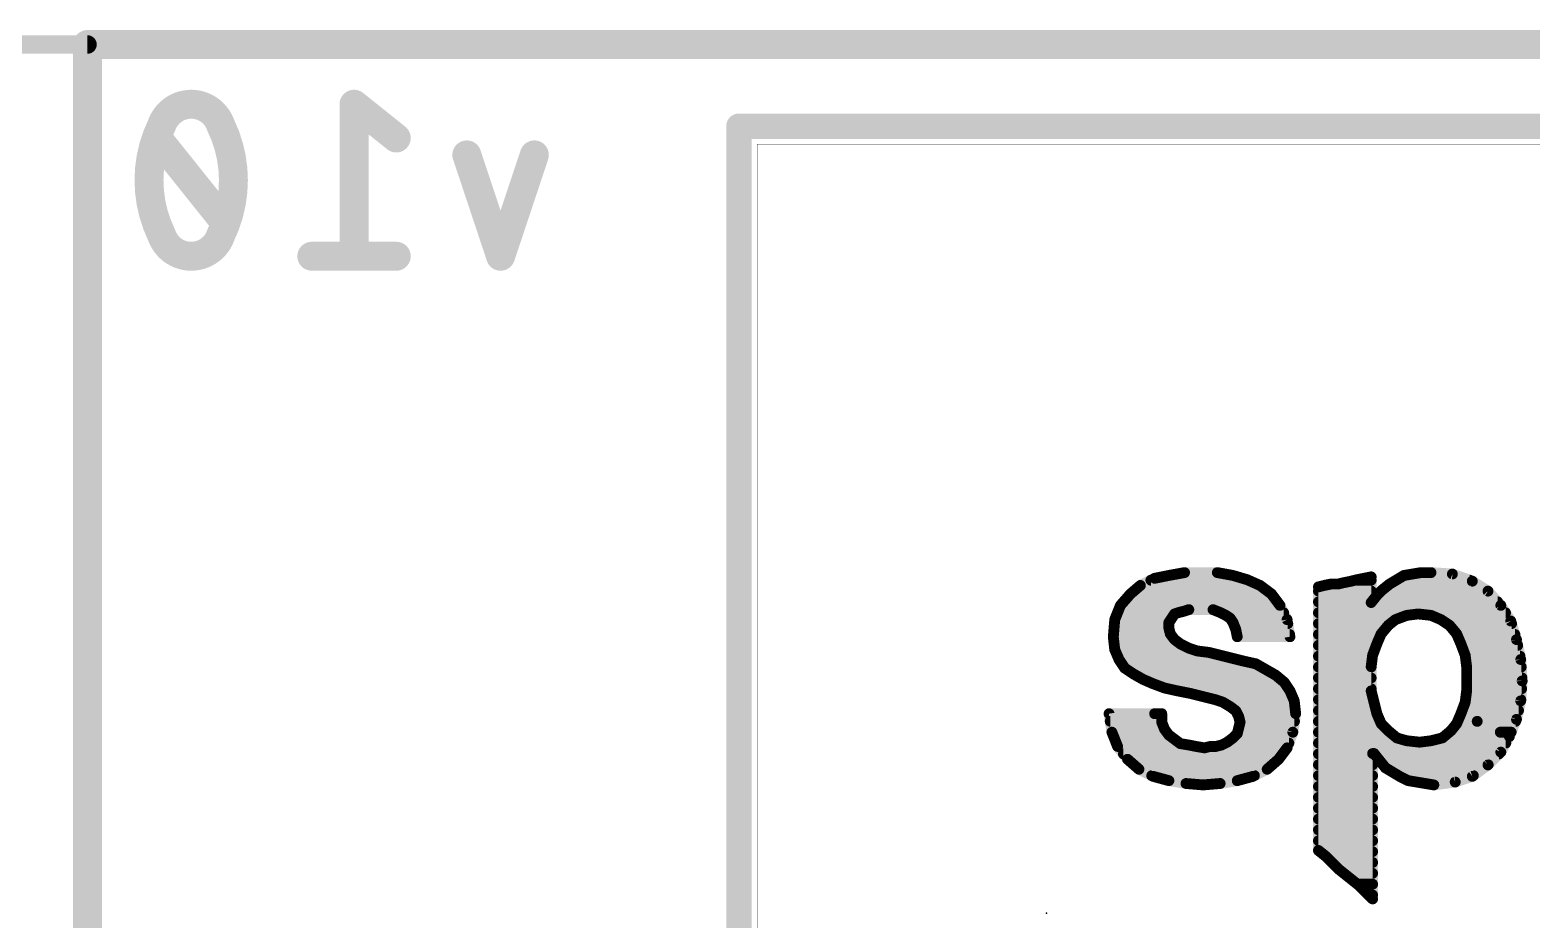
# Model space of a CAD drawing. Extents: x -31.8 to 54.9, y -28.5 to 33.1.
# Drawn here: x -0.4 to 10.14, y 26.88 to 33.12 of the extents above; entities that cross this region are included whole.
import ezdxf

# ---------------------------------------------------------------- set-up
doc = ezdxf.new("R2010")
doc.units = 0
for name, color, linetype in [('16', 132, 'CONTINUOUS'), ('20', 53, 'CONTINUOUS'), ('21', 41, 'CONTINUOUS'), ('22', 40, 'CONTINUOUS'), ('23', 53, 'CONTINUOUS'), ('47', 253, 'CONTINUOUS'), ('52', 253, 'CONTINUOUS')]:
    doc.layers.add(name, color=color, linetype=linetype)

msp = doc.modelspace()

# ---------------------------------------------------------------- linework, layer by layer
at = {"layer": '16'}
for points, const_width in [([(0.7281, 32.6009, 0.3205), (0.5207, 32.4527)], 0.2032), ([(0.9356, 32.4527, 0.3205), (0.7281, 32.6009)], 0.2032), ([(0.7281, 32.6517, 1), (0.7281, 32.5501)], 0.1016), ([(0.7281, 32.5501, 1), (0.7281, 32.6517)], 0.1016), ([(1.9029, 32.6406, 1), (1.8394, 32.5612)], 0.1016), ([(1.9219, 32.6009, 1), (1.8203, 32.6009)], 0.1016), ([(0.5207, 32.4527, 0.1139), (0.4318, 32.0675)], 0.2032), ([(0.4726, 32.4692, 1), (0.5688, 32.4363)], 0.1016), ([(0.5664, 32.4305, 1), (0.475, 32.475)], 0.1016), ([(1.0245, 32.0675, 0.1139), (0.9356, 32.4527)], 0.2032), ([(0.9812, 32.475, 1), (0.8899, 32.4305)], 0.1016), ([(0.8875, 32.4363, 1), (0.9836, 32.4692)], 0.1016), ([(0.5307, 32.3956, 1), (0.4514, 32.3321)], 0.1016), ([(2.1357, 32.3242, 1), (2.1992, 32.4035)], 0.1016), ([(2.711, 32.2614, 1), (2.6146, 32.2292)], 0.1016), ([(3.1851, 32.2292, 1), (3.0887, 32.2614)], 0.1016), ([(0.4318, 32.0675, 0.1139), (0.5207, 31.6823)], 0.2032), ([(0.4826, 32.0675, 1), (0.381, 32.0675)], 0.1016), ([(0.9356, 31.6823, 0.1139), (1.0245, 32.0675)], 0.2032), ([(1.0753, 32.0675, 1), (0.9737, 32.0675)], 0.1016), ([(0.381, 32.0675, 1), (0.4826, 32.0675)], 0.1016), ([(0.9737, 32.0675, 1), (1.0753, 32.0675)], 0.1016), ([(0.9255, 31.7394, 1), (1.0049, 31.8029)], 0.1016), ([(0.5207, 31.6823, 0.3205), (0.7281, 31.5341)], 0.2032), ([(0.5688, 31.6987, 1), (0.4727, 31.6658)], 0.1016), ([(0.475, 31.66, 1), (0.5664, 31.7045)], 0.1016), ([(0.7281, 31.5341, 0.3205), (0.9356, 31.6823)], 0.2032), ([(0.8899, 31.7045, 1), (0.9812, 31.66)], 0.1016), ([(0.9836, 31.6658, 1), (0.8875, 31.6987)], 0.1016), ([(0.7281, 31.5849, 1), (0.7281, 31.4833)], 0.1016), ([(0.7281, 31.4833, 1), (0.7281, 31.5849)], 0.1016), ([(1.5748, 31.5849, 1), (1.5748, 31.4833)], 0.1016), ([(2.1675, 31.4833, 1), (2.1675, 31.5849)], 0.1016), ([(1.8203, 31.5341, 1), (1.9219, 31.5341)], 0.1016), ([(2.8516, 31.5502, 1), (2.948, 31.518)], 0.1016), ([(2.8516, 31.518, 1), (2.948, 31.5502)], 0.1016)]:
    msp.add_lwpolyline(points, format="xyb", dxfattribs=dict(at, const_width=const_width))
at = {"layer": '16', "const_width": 0.2032}
for points in [[(2.1675, 32.3638), (1.8711, 32.6009)], [(1.8711, 32.6009), (1.8711, 31.5341)], [(0.9652, 31.7712), (0.4911, 32.3638)], [(2.8998, 31.5341), (2.6628, 32.2453)], [(3.1369, 32.2453), (2.8998, 31.5341)], [(2.1675, 31.5341), (1.5748, 31.5341)]]:
    msp.add_lwpolyline(points, dxfattribs=at)
at = {"layer": '20', "const_width": 0.2032}
for points in [[(25.4, 33.02), (0, 33.02)], [(0, 33.02), (0, 5.08)]]:
    msp.add_lwpolyline(points, dxfattribs=at)
at = {"layer": '20', "const_width": 0.1016}
for points in [[(0, 33.0708, 1), (0, 32.9692)], [(0.0508, 33.02, 1), (-0.0508, 33.02)]]:
    msp.add_lwpolyline(points, format="xyb", dxfattribs=at)
at = {"layer": '21', "const_width": 0.0762}
for points in [[(7.391, 29.224), (7.491, 29.274)], [(7.491, 29.274), (7.591, 29.294)], [(7.591, 29.294), (7.701, 29.314)], [(7.701, 29.314), (7.931, 29.314)], [(7.931, 29.314), (8.041, 29.294)], [(8.041, 29.294), (8.141, 29.264)], [(8.911, 29.264), (8.961, 29.274)], [(8.961, 29.274), (9.011, 29.284)], [(9.011, 29.284), (9.011, 29.104)], [(9.191, 29.264), (9.241, 29.294)], [(9.241, 29.294), (9.301, 29.304)], [(9.301, 29.304), (9.361, 29.314)], [(9.361, 29.314), (9.431, 29.314)], [(9.431, 29.314), (9.581, 29.304)], [(9.581, 29.304), (9.721, 29.254)], [(7.321, 29.164), (7.391, 29.224)], [(7.345, 29.1846), (8.2835, 29.1846)], [(7.4646, 29.2608), (8.1482, 29.2608)], [(8.141, 29.264), (8.231, 29.224)], [(8.231, 29.224), (8.311, 29.164)], [(8.641, 29.214), (8.681, 29.224)], [(8.641, 27.364), (8.641, 29.214)], [(8.641, 29.1846), (9.011, 29.1846)], [(8.681, 29.224), (8.731, 29.234)], [(8.731, 29.234), (8.781, 29.234)], [(8.781, 29.234), (8.821, 29.244)], [(8.821, 29.244), (8.871, 29.254)], [(8.871, 29.254), (8.911, 29.264)], [(8.8982, 29.2608), (9.011, 29.2608)], [(9.051, 29.154), (9.091, 29.194)], [(9.0816, 29.1846), (9.8301, 29.1846)], [(9.091, 29.194), (9.141, 29.234)], [(9.141, 29.234), (9.191, 29.264)], [(9.1857, 29.2608), (9.702, 29.2608)], [(9.721, 29.254), (9.831, 29.184)], [(9.831, 29.184), (9.921, 29.084)], [(7.211, 28.984), (7.251, 29.084)], [(7.251, 29.084), (7.321, 29.164)], [(7.2724, 29.1084), (8.3527, 29.1084)], [(8.311, 29.164), (8.371, 29.084)], [(8.371, 29.084), (8.421, 28.984)], [(8.641, 29.1084), (9.011, 29.1084)], [(9.011, 29.104), (9.051, 29.154)], [(9.0145, 29.1084), (9.899, 29.1084)], [(9.921, 29.084), (9.991, 28.974)], [(7.201, 28.864), (7.211, 28.984)], [(7.2087, 28.956), (7.591, 28.956)], [(7.2303, 29.0322), (7.6556, 29.0322)], [(7.611, 28.994), (7.591, 28.964)], [(7.591, 28.964), (7.591, 28.924)], [(7.631, 29.024), (7.611, 28.994)], [(7.661, 29.034), (7.631, 29.024)], [(7.701, 29.044), (7.661, 29.034)], [(7.731, 29.054), (7.701, 29.044)], [(7.901, 29.054), (7.731, 29.054)], [(7.951, 29.034), (7.901, 29.054)], [(7.991, 29.014), (7.951, 29.034)], [(7.9546, 29.0322), (8.3969, 29.0322)], [(8.021, 28.994), (7.991, 29.014)], [(8.041, 28.964), (8.021, 28.994)], [(8.061, 28.914), (8.041, 28.964)], [(8.0442, 28.956), (8.4257, 28.956)], [(8.421, 28.984), (8.441, 28.864)], [(8.641, 29.0322), (9.954, 29.0322)], [(8.641, 28.956), (9.146, 28.956)], [(9.181, 28.984), (9.131, 28.944)], [(9.261, 29.014), (9.181, 28.984)], [(9.341, 29.024), (9.261, 29.014)], [(9.431, 29.014), (9.341, 29.024)], [(9.501, 28.984), (9.431, 29.014)], [(9.561, 28.944), (9.501, 28.984)], [(9.543, 28.956), (9.9965, 28.956)], [(9.991, 28.974), (10.031, 28.844)], [(7.211, 28.774), (7.201, 28.864)], [(7.2023, 28.8798), (7.6042, 28.8798)], [(7.591, 28.924), (7.601, 28.884)], [(7.601, 28.884), (7.631, 28.844)], [(8.071, 28.864), (8.061, 28.914)], [(8.0678, 28.8798), (8.4384, 28.8798)], [(8.441, 28.864), (8.071, 28.864)], [(8.641, 28.8798), (9.0792, 28.8798)], [(9.081, 28.884), (9.051, 28.814)], [(9.131, 28.944), (9.081, 28.884)], [(9.611, 28.884), (9.561, 28.944)], [(9.641, 28.814), (9.611, 28.884)], [(9.6128, 28.8798), (10.02, 28.8798)], [(7.2077, 28.8036), (7.6918, 28.8036)], [(7.241, 28.704), (7.211, 28.774)], [(7.631, 28.844), (7.671, 28.814)], [(7.671, 28.814), (7.731, 28.784)], [(7.731, 28.784), (7.791, 28.764)], [(7.791, 28.764), (7.871, 28.754)], [(7.871, 28.754), (7.951, 28.734)], [(8.641, 28.8036), (9.0471, 28.8036)], [(9.051, 28.814), (9.021, 28.734)], [(9.671, 28.734), (9.641, 28.814)], [(9.6449, 28.8036), (10.0397, 28.8036)], [(10.031, 28.844), (10.061, 28.704)], [(7.231, 28.7274), (7.9774, 28.7274)], [(7.281, 28.644), (7.241, 28.704)], [(7.2762, 28.6512), (8.2409, 28.6512)], [(7.341, 28.604), (7.281, 28.644)], [(7.951, 28.734), (8.031, 28.714)], [(8.031, 28.714), (8.111, 28.694)], [(8.111, 28.694), (8.201, 28.674)], [(8.201, 28.674), (8.271, 28.634)], [(8.641, 28.7274), (9.0202, 28.7274)], [(8.641, 28.6512), (9.011, 28.6512)], [(9.021, 28.734), (9.011, 28.654)], [(9.011, 28.654), (9.011, 28.484)], [(9.681, 28.654), (9.671, 28.734)], [(9.6718, 28.7274), (10.056, 28.7274)], [(9.681, 28.564), (9.681, 28.654)], [(9.681, 28.6512), (10.0645, 28.6512)], [(10.061, 28.704), (10.071, 28.554)], [(7.411, 28.564), (7.341, 28.604)], [(7.3918, 28.575), (8.3638, 28.575)], [(7.481, 28.534), (7.411, 28.564)], [(7.561, 28.504), (7.481, 28.534)], [(8.271, 28.634), (8.341, 28.594)], [(8.341, 28.594), (8.401, 28.544)], [(8.401, 28.544), (8.441, 28.484)], [(8.641, 28.575), (9.011, 28.575)], [(9.681, 28.575), (10.0696, 28.575)], [(9.681, 28.484), (9.681, 28.564)], [(9.681, 28.564), (10.071, 28.554)], [(10.071, 28.554), (9.681, 28.564)], [(10.071, 28.554), (10.061, 28.414)], [(7.651, 28.484), (7.561, 28.504)], [(7.5844, 28.4988), (8.4311, 28.4988)], [(7.751, 28.464), (7.651, 28.484)], [(7.831, 28.444), (7.751, 28.464)], [(7.911, 28.424), (7.831, 28.444)], [(8.441, 28.484), (8.471, 28.414)], [(8.641, 28.4988), (9.011, 28.4988)], [(9.011, 28.484), (9.031, 28.404)], [(9.671, 28.404), (9.681, 28.484)], [(9.681, 28.4988), (10.0671, 28.4988)], [(7.191, 28.194), (7.171, 28.324)], [(7.171, 28.324), (7.491, 28.324)], [(7.491, 28.324), (7.541, 28.324)], [(7.541, 28.324), (7.541, 28.264)], [(7.971, 28.404), (7.911, 28.424)], [(7.9152, 28.4226), (8.4673, 28.4226)], [(8.021, 28.374), (7.971, 28.404)], [(8.061, 28.344), (8.021, 28.374)], [(8.0578, 28.3464), (8.4785, 28.3464)], [(8.081, 28.304), (8.061, 28.344)], [(8.481, 28.324), (8.461, 28.194)], [(8.471, 28.414), (8.481, 28.324)], [(8.641, 28.4226), (9.0264, 28.4226)], [(8.641, 28.3464), (9.0454, 28.3464)], [(9.031, 28.404), (9.051, 28.324)], [(9.051, 28.324), (9.081, 28.254)], [(9.611, 28.254), (9.641, 28.324)], [(9.641, 28.324), (9.671, 28.404)], [(9.981, 28.164), (9.641, 28.324)], [(9.641, 28.324), (9.981, 28.164)], [(9.6494, 28.3464), (10.0454, 28.3464)], [(9.6733, 28.4226), (10.0616, 28.4226)], [(10.061, 28.414), (10.031, 28.284)], [(7.1793, 28.2702), (7.541, 28.2702)], [(7.541, 28.264), (7.561, 28.214)], [(8.071, 28.184), (8.081, 28.224)], [(8.091, 28.264), (8.081, 28.304)], [(8.081, 28.224), (8.091, 28.264)], [(8.0895, 28.2702), (8.4727, 28.2702)], [(8.641, 28.2702), (9.0741, 28.2702)], [(9.081, 28.254), (9.131, 28.204)], [(9.571, 28.204), (9.611, 28.254)], [(9.6179, 28.2702), (9.7553, 28.2702)], [(9.7553, 28.2702), (10.0252, 28.2702)], [(10.031, 28.284), (9.981, 28.164)], [(7.231, 28.094), (7.191, 28.194)], [(7.191, 28.194), (7.576, 28.194)], [(7.2215, 28.1178), (7.6659, 28.1178)], [(7.561, 28.214), (7.591, 28.174)], [(7.591, 28.174), (7.631, 28.144)], [(7.631, 28.144), (7.671, 28.114)], [(7.671, 28.114), (7.731, 28.104)], [(7.961, 28.104), (8.001, 28.124)], [(7.9886, 28.1178), (8.4333, 28.1178)], [(8.001, 28.124), (8.041, 28.154)], [(8.041, 28.154), (8.071, 28.184)], [(8.0735, 28.194), (8.461, 28.194)], [(8.461, 28.194), (8.421, 28.084)], [(8.641, 28.194), (9.143, 28.194)], [(8.641, 28.1178), (9.9558, 28.1178)], [(9.131, 28.204), (9.191, 28.154)], [(9.191, 28.154), (9.261, 28.134)], [(9.261, 28.134), (9.351, 28.124)], [(9.351, 28.124), (9.431, 28.134)], [(9.431, 28.134), (9.511, 28.154)], [(9.511, 28.154), (9.571, 28.204)], [(9.559, 28.194), (9.9173, 28.194)], [(9.9173, 28.194), (9.9935, 28.194)], [(9.981, 28.164), (9.921, 28.054)], [(7.301, 28.004), (7.231, 28.094)], [(7.2718, 28.0416), (8.3892, 28.0416)], [(7.731, 28.104), (7.781, 28.094)], [(7.781, 28.094), (7.841, 28.084)], [(7.841, 28.084), (7.881, 28.094)], [(7.881, 28.094), (7.921, 28.094)], [(7.921, 28.094), (7.961, 28.104)], [(8.421, 28.084), (8.361, 28.004)], [(8.641, 28.0416), (9.021, 28.0416)], [(9.031, 28.044), (9.021, 28.044)], [(9.021, 28.044), (9.021, 27.024)], [(9.071, 27.994), (9.031, 28.044)], [(9.0329, 28.0416), (9.9086, 28.0416)], [(9.921, 28.054), (9.831, 27.964)], [(7.381, 27.934), (7.301, 28.004)], [(7.3451, 27.9654), (8.3169, 27.9654)], [(7.481, 27.884), (7.381, 27.934)], [(8.281, 27.934), (8.181, 27.884)], [(8.361, 28.004), (8.281, 27.934)], [(8.641, 27.9654), (9.021, 27.9654)], [(9.111, 27.944), (9.071, 27.994)], [(9.0939, 27.9654), (9.8324, 27.9654)], [(9.161, 27.914), (9.111, 27.944)], [(9.211, 27.884), (9.161, 27.914)], [(9.831, 27.964), (9.721, 27.884)], [(7.4706, 27.8892), (8.1914, 27.8892)], [(7.591, 27.854), (7.481, 27.884)], [(7.711, 27.834), (7.591, 27.854)], [(7.831, 27.824), (7.711, 27.834)], [(7.951, 27.834), (7.831, 27.824)], [(8.071, 27.854), (7.951, 27.834)], [(8.181, 27.884), (8.071, 27.854)], [(8.641, 27.8892), (9.021, 27.8892)], [(8.641, 27.813), (9.021, 27.813)], [(9.2023, 27.8892), (9.7282, 27.8892)], [(9.271, 27.854), (9.211, 27.884)], [(9.331, 27.844), (9.271, 27.854)], [(9.391, 27.834), (9.331, 27.844)], [(9.451, 27.824), (9.391, 27.834)], [(9.601, 27.844), (9.451, 27.824)], [(9.721, 27.884), (9.601, 27.844)], [(8.641, 27.7368), (9.021, 27.7368)], [(8.641, 27.6606), (9.021, 27.6606)], [(8.641, 27.5844), (9.021, 27.5844)], [(8.641, 27.5082), (9.021, 27.5082)], [(8.641, 27.432), (9.021, 27.432)], [(8.691, 27.324), (8.641, 27.364)], [(8.6513, 27.3558), (9.021, 27.3558)], [(8.731, 27.284), (8.691, 27.324)], [(8.781, 27.234), (8.731, 27.284)], [(8.7354, 27.2796), (9.021, 27.2796)], [(8.831, 27.194), (8.781, 27.234)], [(8.8193, 27.2034), (9.021, 27.2034)], [(8.881, 27.154), (8.831, 27.194)], [(8.931, 27.114), (8.881, 27.154)], [(8.9145, 27.1272), (9.021, 27.1272)], [(8.981, 27.064), (8.931, 27.114)], [(9.021, 27.024), (8.981, 27.064)], [(8.994, 27.051), (9.021, 27.051)]]:
    msp.add_lwpolyline(points, dxfattribs=at)
at = {"layer": '21', "const_width": 0.0381}
for points in [[(7.4873, 29.2927, 1), (7.4947, 29.2553)], [(7.4995, 29.257, 1), (7.4825, 29.291)], [(7.5876, 29.3127, 1), (7.5944, 29.2753)], [(7.5947, 29.2753, 1), (7.5873, 29.3127)], [(7.701, 29.3331, 1), (7.701, 29.295)], [(7.7044, 29.2953, 1), (7.6976, 29.3327)], [(7.9344, 29.3327, 1), (7.9276, 29.2953)], [(7.931, 29.295, 1), (7.931, 29.3331)], [(8.0465, 29.3122, 1), (8.0355, 29.2758)], [(8.0376, 29.2753, 1), (8.0444, 29.3127)], [(8.9573, 29.2927, 1), (8.9647, 29.2553)], [(8.9647, 29.2553, 1), (8.9573, 29.2927)], [(9.0301, 29.284, 1), (8.992, 29.284)], [(9.0147, 29.2653, 1), (9.0073, 29.3027)], [(9.2379, 29.3128, 1), (9.2441, 29.2752)], [(9.2508, 29.2777, 1), (9.2312, 29.3103)], [(9.2979, 29.3228, 1), (9.3041, 29.2852)], [(9.3041, 29.2852, 1), (9.2979, 29.3228)], [(9.361, 29.3331, 1), (9.361, 29.295)], [(9.3641, 29.2952, 1), (9.3579, 29.3328)], [(9.4323, 29.333, 1), (9.4297, 29.295)], [(9.431, 29.295, 1), (9.431, 29.3331)], [(9.5874, 29.3219, 1), (9.5746, 29.2861)], [(9.5797, 29.285, 1), (9.5823, 29.323)], [(7.345, 29.2036, 1), (7.345, 29.1655)], [(7.3825, 29.241, 1), (7.3995, 29.207)], [(7.4034, 29.2095, 1), (7.3786, 29.2385)], [(7.4646, 29.2798, 1), (7.4646, 29.2417)], [(8.1487, 29.2814, 1), (8.1333, 29.2466)], [(8.1355, 29.2458, 1), (8.1465, 29.2822)], [(8.1482, 29.2417, 1), (8.1482, 29.2798)], [(8.2424, 29.2392, 1), (8.2196, 29.2088)], [(8.2233, 29.2066, 1), (8.2387, 29.2414)], [(8.2835, 29.1655, 1), (8.2835, 29.2036)], [(8.6601, 29.214, 1), (8.622, 29.214)], [(8.6364, 29.2325, 1), (8.6456, 29.1955)], [(8.641, 29.2036, 1), (8.641, 29.1655)], [(8.6773, 29.2427, 1), (8.6847, 29.2053)], [(8.6856, 29.2055, 1), (8.6764, 29.2425)], [(8.731, 29.2531, 1), (8.731, 29.215)], [(8.7347, 29.2153, 1), (8.7273, 29.2527)], [(8.7764, 29.2525, 1), (8.7856, 29.2155)], [(8.781, 29.215, 1), (8.781, 29.2531)], [(8.8173, 29.2627, 1), (8.8247, 29.2253)], [(8.8256, 29.2255, 1), (8.8164, 29.2625)], [(8.8664, 29.2725, 1), (8.8756, 29.2355)], [(8.8747, 29.2353, 1), (8.8673, 29.2727)], [(8.8982, 29.2798, 1), (8.8982, 29.2417)], [(8.9073, 29.2827, 1), (8.9147, 29.2453)], [(8.9156, 29.2455, 1), (8.9064, 29.2825)], [(9.011, 29.2417, 1), (9.011, 29.2798)], [(9.011, 29.1655, 1), (9.011, 29.2036)], [(9.0816, 29.2036, 1), (9.0816, 29.1655)], [(9.0791, 29.2089, 1), (9.1029, 29.1791)], [(9.1045, 29.1805, 1), (9.0775, 29.2075)], [(9.1312, 29.2503, 1), (9.1508, 29.2177)], [(9.1529, 29.2191, 1), (9.1291, 29.2489)], [(9.1857, 29.2798, 1), (9.1857, 29.2417)], [(9.1812, 29.2803, 1), (9.2008, 29.2477)], [(9.2008, 29.2477, 1), (9.1812, 29.2803)], [(9.702, 29.2417, 1), (9.702, 29.2798)], [(9.7312, 29.2701, 1), (9.7108, 29.2379)], [(9.7146, 29.2361, 1), (9.7274, 29.2719)], [(9.8452, 29.1967, 1), (9.8168, 29.1713)], [(9.8208, 29.1679, 1), (9.8412, 29.2001)], [(9.8301, 29.1655, 1), (9.8301, 29.2036)], [(7.2367, 29.0965, 1), (7.2653, 29.0715)], [(7.2687, 29.0769, 1), (7.2333, 29.0911)], [(7.2724, 29.1275, 1), (7.2724, 29.0894)], [(7.3086, 29.1785, 1), (7.3334, 29.1495)], [(7.3353, 29.1515, 1), (7.3067, 29.1765)], [(8.3262, 29.1754, 1), (8.2958, 29.1526)], [(8.2996, 29.1488, 1), (8.3224, 29.1792)], [(8.388, 29.0925, 1), (8.354, 29.0755)], [(8.3527, 29.0894, 1), (8.3527, 29.1275)], [(8.3558, 29.0726, 1), (8.3862, 29.0954)], [(8.641, 29.1275, 1), (8.641, 29.0894)], [(8.9961, 29.1159, 1), (9.0259, 29.0921)], [(8.992, 29.104, 1), (9.0301, 29.104)], [(9.0145, 29.1275, 1), (9.0145, 29.0894)], [(9.011, 29.0894, 1), (9.011, 29.1275)], [(9.0375, 29.1675, 1), (9.0645, 29.1405)], [(9.0659, 29.1421, 1), (9.0361, 29.1659)], [(9.899, 29.0894, 1), (9.899, 29.1275)], [(9.9371, 29.0942, 1), (9.9049, 29.0738)], [(9.9068, 29.0713, 1), (9.9352, 29.0967)], [(7.2087, 28.9751, 1), (7.2087, 28.937)], [(7.1933, 28.9911, 1), (7.2287, 28.9769)], [(7.23, 28.9824, 1), (7.192, 28.9856)], [(7.2303, 29.0513, 1), (7.2303, 29.0132)], [(7.5751, 28.9746, 1), (7.6069, 28.9534)], [(7.6101, 28.964, 1), (7.572, 28.964)], [(7.591, 28.937, 1), (7.591, 28.9751)], [(7.5951, 29.0046, 1), (7.6269, 28.9834)], [(7.6269, 28.9834, 1), (7.5951, 29.0046)], [(7.625, 29.0421, 1), (7.637, 29.0059)], [(7.6469, 29.0134, 1), (7.6151, 29.0346)], [(7.6564, 29.0525, 1), (7.6656, 29.0155)], [(7.667, 29.0159, 1), (7.655, 29.0521)], [(7.6556, 29.0132, 1), (7.6556, 29.0513)], [(7.695, 29.0621, 1), (7.707, 29.0259)], [(7.7056, 29.0255, 1), (7.6964, 29.0625)], [(7.731, 29.0731, 1), (7.731, 29.035)], [(7.737, 29.0359, 1), (7.725, 29.0721)], [(7.9081, 29.0717, 1), (7.8939, 29.0363)], [(7.901, 29.035, 1), (7.901, 29.0731)], [(7.9595, 29.051, 1), (7.9425, 29.017)], [(7.9546, 29.0513, 1), (7.9546, 29.0132)], [(7.9439, 29.0163, 1), (7.9581, 29.0517)], [(8.0016, 29.0299, 1), (7.9804, 28.9981)], [(7.9825, 28.997, 1), (7.9995, 29.031)], [(8.0369, 29.0046, 1), (8.0051, 28.9834)], [(8.0104, 28.9781, 1), (8.0316, 29.0099)], [(8.0587, 28.9711, 1), (8.0233, 28.9569)], [(8.0442, 28.9751, 1), (8.0442, 28.937)], [(8.0251, 28.9534, 1), (8.0569, 28.9746)], [(8.3969, 29.0132, 1), (8.3969, 29.0513)], [(8.4398, 28.9871, 1), (8.4022, 28.9809)], [(8.404, 28.9755, 1), (8.438, 28.9925)], [(8.4257, 28.937, 1), (8.4257, 28.9751)], [(8.641, 29.0513, 1), (8.641, 29.0132)], [(8.641, 28.9751, 1), (8.641, 28.937)], [(9.146, 28.937, 1), (9.146, 28.9751)], [(9.1743, 29.0018, 1), (9.1877, 28.9662)], [(9.1929, 28.9691, 1), (9.1691, 28.9989)], [(9.2586, 29.0329, 1), (9.2634, 28.9951)], [(9.2677, 28.9962, 1), (9.2543, 29.0318)], [(9.3431, 29.0429, 1), (9.3389, 29.0051)], [(9.3434, 29.0051, 1), (9.3386, 29.0429)], [(9.4385, 29.0315, 1), (9.4235, 28.9965)], [(9.4289, 28.9951, 1), (9.4331, 29.0329)], [(9.5116, 28.9999, 1), (9.4904, 28.9681)], [(9.4935, 28.9665, 1), (9.5085, 29.0015)], [(9.543, 28.9751, 1), (9.543, 28.937)], [(9.954, 29.0132, 1), (9.954, 29.0513)], [(10.0092, 28.9796, 1), (9.9728, 28.9684)], [(9.9749, 28.9638, 1), (10.0071, 28.9842)], [(9.9965, 28.937, 1), (9.9965, 28.9751)], [(7.2199, 28.8661, 1), (7.1821, 28.8619)], [(7.2023, 28.8989, 1), (7.2023, 28.8608)], [(7.6095, 28.9286, 1), (7.5725, 28.9194)], [(7.572, 28.924, 1), (7.6101, 28.924)], [(7.6162, 28.8954, 1), (7.5858, 28.8726)], [(7.5825, 28.8794, 1), (7.6195, 28.8886)], [(7.6042, 28.8608, 1), (7.6042, 28.8989)], [(8.0797, 28.9177, 1), (8.0423, 28.9103)], [(8.0433, 28.9069, 1), (8.0787, 28.9211)], [(8.0678, 28.8989, 1), (8.0678, 28.8608)], [(8.071, 28.8831, 1), (8.071, 28.845)], [(8.4384, 28.8608, 1), (8.4384, 28.8989)], [(8.441, 28.845, 1), (8.441, 28.8831)], [(8.641, 28.8989, 1), (8.641, 28.8608)], [(9.0664, 28.8962, 1), (9.0956, 28.8718)], [(9.0985, 28.8765, 1), (9.0635, 28.8915)], [(9.0792, 28.8608, 1), (9.0792, 28.8989)], [(9.1191, 28.9589, 1), (9.1429, 28.9291)], [(9.1456, 28.9318, 1), (9.1164, 28.9562)], [(9.5756, 28.9562, 1), (9.5464, 28.9318)], [(9.5504, 28.9281, 1), (9.5716, 28.9599)], [(9.6285, 28.8915, 1), (9.5935, 28.8765)], [(9.6128, 28.8989, 1), (9.6128, 28.8608)], [(9.5964, 28.8718, 1), (9.6256, 28.8962)], [(10.02, 28.8608, 1), (10.02, 28.8989)], [(7.182, 28.8656, 1), (7.22, 28.8624)], [(7.2077, 28.8227, 1), (7.2077, 28.7846)], [(7.2285, 28.7815, 1), (7.1935, 28.7665)], [(7.1921, 28.7719, 1), (7.2299, 28.7761)], [(7.6424, 28.8592, 1), (7.6196, 28.8288)], [(7.6158, 28.8326, 1), (7.6462, 28.8554)], [(7.6795, 28.831, 1), (7.6625, 28.797)], [(7.6596, 28.7988, 1), (7.6824, 28.8292)], [(7.6918, 28.7846, 1), (7.6918, 28.8227)], [(7.737, 28.8021, 1), (7.725, 28.7659)], [(7.7225, 28.767, 1), (7.7395, 28.801)], [(7.7934, 28.7829, 1), (7.7886, 28.7451)], [(7.785, 28.7459, 1), (7.797, 28.7821)], [(7.8756, 28.7725, 1), (7.8664, 28.7355)], [(7.8686, 28.7351, 1), (7.8734, 28.7729)], [(8.0523, 28.8603, 1), (8.0897, 28.8677)], [(8.4222, 28.8609, 1), (8.4598, 28.8671)], [(8.641, 28.8227, 1), (8.641, 28.7846)], [(9.0335, 28.8215, 1), (9.0685, 28.8065)], [(9.0688, 28.8073, 1), (9.0332, 28.8207)], [(9.0471, 28.7846, 1), (9.0471, 28.8227)], [(9.6588, 28.8207, 1), (9.6232, 28.8073)], [(9.6235, 28.8065, 1), (9.6585, 28.8215)], [(9.6449, 28.8227, 1), (9.6449, 28.7846)], [(10.0496, 28.848, 1), (10.0124, 28.84)], [(10.0128, 28.8384, 1), (10.0492, 28.8496)], [(10.0397, 28.7846, 1), (10.0397, 28.8227)], [(7.231, 28.7465, 1), (7.231, 28.7084)], [(7.2569, 28.7146, 1), (7.2251, 28.6934)], [(7.2235, 28.6965, 1), (7.2585, 28.7115)], [(7.2762, 28.6703, 1), (7.2762, 28.6322)], [(7.2916, 28.6599, 1), (7.2704, 28.6281)], [(7.9556, 28.7525, 1), (7.9464, 28.7155)], [(7.9464, 28.7155, 1), (7.9556, 28.7525)], [(7.9774, 28.7084, 1), (7.9774, 28.7465)], [(8.0356, 28.7325, 1), (8.0264, 28.6955)], [(8.0264, 28.6955, 1), (8.0356, 28.7325)], [(8.1151, 28.7126, 1), (8.1069, 28.6754)], [(8.1064, 28.6755, 1), (8.1156, 28.7125)], [(8.2105, 28.6905, 1), (8.1915, 28.6575)], [(8.1969, 28.6554, 1), (8.2051, 28.6926)], [(8.2409, 28.6322, 1), (8.2409, 28.6703)], [(8.641, 28.7465, 1), (8.641, 28.7084)], [(8.641, 28.6703, 1), (8.641, 28.6322)], [(9.0301, 28.654, 1), (8.992, 28.654)], [(9.0032, 28.7407, 1), (9.0388, 28.7273)], [(9.0399, 28.7316, 1), (9.0021, 28.7364)], [(9.011, 28.6322, 1), (9.011, 28.6703)], [(9.0202, 28.7084, 1), (9.0202, 28.7465)], [(9.6899, 28.7364, 1), (9.6521, 28.7316)], [(9.6718, 28.7465, 1), (9.6718, 28.7084)], [(9.6532, 28.7273, 1), (9.6888, 28.7407)], [(9.681, 28.6703, 1), (9.681, 28.6322)], [(9.7001, 28.654, 1), (9.662, 28.654)], [(10.08, 28.7053, 1), (10.042, 28.7027)], [(10.0424, 28.7, 1), (10.0796, 28.708)], [(10.056, 28.7084, 1), (10.056, 28.7465)], [(10.0645, 28.6322, 1), (10.0645, 28.6703)], [(7.2651, 28.6334, 1), (7.2969, 28.6546)], [(7.3505, 28.6205, 1), (7.3315, 28.5875)], [(7.3304, 28.5881, 1), (7.3516, 28.6199)], [(7.3918, 28.5941, 1), (7.3918, 28.556)], [(7.4185, 28.5815, 1), (7.4035, 28.5465)], [(7.4015, 28.5475, 1), (7.4205, 28.5805)], [(7.4877, 28.5518, 1), (7.4743, 28.5162)], [(8.2805, 28.6505, 1), (8.2615, 28.6175)], [(8.2615, 28.6175, 1), (8.2805, 28.6505)], [(8.3532, 28.6086, 1), (8.3288, 28.5794)], [(8.3315, 28.5775, 1), (8.3505, 28.6105)], [(8.3638, 28.556, 1), (8.3638, 28.5941)], [(8.4169, 28.5546, 1), (8.3851, 28.5334)], [(8.3888, 28.5294, 1), (8.4132, 28.5586)], [(8.641, 28.5941, 1), (8.641, 28.556)], [(8.9921, 28.6564, 1), (9.0299, 28.6516)], [(9.011, 28.556, 1), (9.011, 28.5941)], [(9.681, 28.5941, 1), (9.681, 28.556)], [(9.6815, 28.583, 1), (9.6805, 28.545)], [(9.6815, 28.583, 1), (9.6805, 28.545)], [(9.7001, 28.564, 1), (9.662, 28.564)], [(9.662, 28.564, 1), (9.7001, 28.564)], [(9.6621, 28.6516, 1), (9.6999, 28.6564)], [(10.09, 28.5526, 1), (10.052, 28.5554)], [(10.052, 28.5527, 1), (10.09, 28.5553)], [(10.0696, 28.556, 1), (10.0696, 28.5941)], [(10.0705, 28.535, 1), (10.0715, 28.573)], [(10.0705, 28.535, 1), (10.0715, 28.573)], [(7.4735, 28.5165, 1), (7.4885, 28.5515)], [(7.5651, 28.5226, 1), (7.5569, 28.4854)], [(7.5543, 28.4862, 1), (7.5677, 28.5218)], [(7.5844, 28.5179, 1), (7.5844, 28.4798)], [(7.6547, 28.5027, 1), (7.6473, 28.4653)], [(7.6469, 28.4654, 1), (7.6551, 28.5026)], [(7.7556, 28.4825, 1), (7.7464, 28.4455)], [(7.7473, 28.4453, 1), (7.7547, 28.4827)], [(7.8356, 28.4625, 1), (7.8264, 28.4255)], [(7.8264, 28.4255, 1), (7.8356, 28.4625)], [(8.4585, 28.4915, 1), (8.4235, 28.4765)], [(8.4251, 28.4734, 1), (8.4569, 28.4946)], [(8.4311, 28.4798, 1), (8.4311, 28.5179)], [(8.641, 28.5179, 1), (8.641, 28.4798)], [(9.0295, 28.4886, 1), (8.9925, 28.4794)], [(8.992, 28.484, 1), (9.0301, 28.484)], [(9.011, 28.4798, 1), (9.011, 28.5179)], [(9.681, 28.5179, 1), (9.681, 28.4798)], [(9.662, 28.484, 1), (9.7001, 28.484)], [(9.6999, 28.4816, 1), (9.6621, 28.4864)], [(10.0671, 28.4798, 1), (10.0671, 28.5179)], [(7.1898, 28.3269, 1), (7.1522, 28.3211)], [(7.171, 28.3431, 1), (7.171, 28.305)], [(7.491, 28.3431, 1), (7.491, 28.305)], [(7.491, 28.305, 1), (7.491, 28.3431)], [(7.5601, 28.324, 1), (7.522, 28.324)], [(7.541, 28.305, 1), (7.541, 28.3431)], [(7.917, 28.4421, 1), (7.905, 28.4059)], [(7.9152, 28.4417, 1), (7.9152, 28.4036)], [(7.9064, 28.4055, 1), (7.9156, 28.4425)], [(7.9808, 28.4203, 1), (7.9612, 28.3877)], [(7.965, 28.3859, 1), (7.977, 28.4221)], [(8.0324, 28.3892, 1), (8.0096, 28.3588)], [(8.0112, 28.3577, 1), (8.0308, 28.3903)], [(8.0578, 28.3655, 1), (8.0578, 28.3274)], [(8.078, 28.3525, 1), (8.044, 28.3355)], [(8.0496, 28.3288, 1), (8.0724, 28.3592)], [(8.4899, 28.4161, 1), (8.4521, 28.4119)], [(8.4535, 28.4065, 1), (8.4885, 28.4215)], [(8.4998, 28.3211, 1), (8.4622, 28.3269)], [(8.4673, 28.4036, 1), (8.4673, 28.4417)], [(8.4785, 28.3274, 1), (8.4785, 28.3655)], [(8.641, 28.4417, 1), (8.641, 28.4036)], [(8.641, 28.3655, 1), (8.641, 28.3274)], [(9.0495, 28.4086, 1), (9.0125, 28.3994)], [(9.0125, 28.3994, 1), (9.0495, 28.4086)], [(9.0264, 28.4036, 1), (9.0264, 28.4417)], [(9.0685, 28.3315, 1), (9.0335, 28.3165)], [(9.0454, 28.3274, 1), (9.0454, 28.3655)], [(9.6491, 28.3412, 1), (9.6329, 28.3068)], [(9.6491, 28.3412, 1), (9.6329, 28.3068)], [(9.6585, 28.3165, 1), (9.6235, 28.3315)], [(9.6494, 28.3655, 1), (9.6494, 28.3274)], [(9.6521, 28.4064, 1), (9.6899, 28.4016)], [(9.6888, 28.3973, 1), (9.6532, 28.4107)], [(9.6733, 28.4417, 1), (9.6733, 28.4036)], [(10.042, 28.4154, 1), (10.08, 28.4126)], [(10.0796, 28.4097, 1), (10.0424, 28.4183)], [(10.0454, 28.3274, 1), (10.0454, 28.3655)], [(10.0616, 28.4036, 1), (10.0616, 28.4417)], [(7.1793, 28.2893, 1), (7.1793, 28.2512)], [(7.5587, 28.2711, 1), (7.5233, 28.2569)], [(7.522, 28.264, 1), (7.5601, 28.264)], [(7.541, 28.2512, 1), (7.541, 28.2893)], [(8.0995, 28.3086, 1), (8.0625, 28.2994)], [(8.0995, 28.2194, 1), (8.0625, 28.2286)], [(8.064, 28.2955, 1), (8.098, 28.3125)], [(8.0895, 28.2893, 1), (8.0895, 28.2512)], [(8.1095, 28.2594, 1), (8.0725, 28.2686)], [(8.0725, 28.2594, 1), (8.1095, 28.2686)], [(8.4621, 28.3219, 1), (8.4999, 28.3261)], [(8.4727, 28.2512, 1), (8.4727, 28.2893)], [(8.641, 28.2893, 1), (8.641, 28.2512)], [(9.0325, 28.3194, 1), (9.0695, 28.3286)], [(9.0945, 28.2675, 1), (9.0675, 28.2405)], [(9.0635, 28.2465, 1), (9.0985, 28.2615)], [(9.0741, 28.2512, 1), (9.0741, 28.2893)], [(9.5935, 28.2615, 1), (9.6285, 28.2465)], [(9.6259, 28.2421, 1), (9.5961, 28.2659)], [(9.6179, 28.2893, 1), (9.6179, 28.2512)], [(9.6232, 28.3307, 1), (9.6588, 28.3173)], [(9.7553, 28.2893, 1), (9.7553, 28.2512)], [(9.7553, 28.2512, 1), (9.7553, 28.2893)], [(10.0124, 28.2883, 1), (10.0496, 28.2797)], [(10.0486, 28.2767, 1), (10.0134, 28.2913)], [(10.0252, 28.2512, 1), (10.0252, 28.2893)], [(7.191, 28.2131, 1), (7.191, 28.175)], [(7.2087, 28.2011, 1), (7.1733, 28.1869)], [(7.1722, 28.1911, 1), (7.2098, 28.1969)], [(7.2215, 28.1369, 1), (7.2215, 28.0988)], [(7.5762, 28.2254, 1), (7.5458, 28.2026)], [(7.5433, 28.2069, 1), (7.5787, 28.2211)], [(7.6024, 28.1892, 1), (7.5796, 28.1588)], [(7.5758, 28.1626, 1), (7.6062, 28.1854)], [(7.576, 28.175, 1), (7.576, 28.2131)], [(7.6424, 28.1592, 1), (7.6196, 28.1288)], [(7.6196, 28.1288, 1), (7.6424, 28.1592)], [(7.6741, 28.1328, 1), (7.6679, 28.0952)], [(7.6659, 28.0988, 1), (7.6659, 28.1369)], [(7.9886, 28.1369, 1), (7.9886, 28.0988)], [(7.9896, 28.1392, 1), (8.0124, 28.1088)], [(8.0095, 28.107, 1), (7.9925, 28.141)], [(8.0275, 28.1675, 1), (8.0545, 28.1405)], [(8.0524, 28.1388, 1), (8.0296, 28.1692)], [(8.0525, 28.1886, 1), (8.0895, 28.1794)], [(8.0735, 28.2131, 1), (8.0735, 28.175)], [(8.0845, 28.1705, 1), (8.0575, 28.1975)], [(8.0625, 28.2286, 1), (8.0995, 28.2194)], [(8.4333, 28.0988, 1), (8.4333, 28.1369)], [(8.4422, 28.1969, 1), (8.4798, 28.1911)], [(8.4789, 28.1875, 1), (8.4431, 28.2005)], [(8.461, 28.175, 1), (8.461, 28.2131)], [(8.641, 28.2131, 1), (8.641, 28.175)], [(8.641, 28.1369, 1), (8.641, 28.0988)], [(9.1432, 28.2186, 1), (9.1188, 28.1894)], [(9.1175, 28.1905, 1), (9.1445, 28.2175)], [(9.143, 28.175, 1), (9.143, 28.2131)], [(9.1962, 28.1723, 1), (9.1858, 28.1357)], [(9.1788, 28.1394, 1), (9.2032, 28.1686)], [(9.2631, 28.1529, 1), (9.2589, 28.1151)], [(9.2558, 28.1157, 1), (9.2662, 28.1523)], [(9.3486, 28.1429, 1), (9.3534, 28.1051)], [(9.3489, 28.1051, 1), (9.3531, 28.1429)], [(9.4264, 28.1525, 1), (9.4356, 28.1155)], [(9.4334, 28.1151, 1), (9.4286, 28.1529)], [(9.4988, 28.1686, 1), (9.5232, 28.1394)], [(9.5156, 28.1355, 1), (9.5064, 28.1725)], [(9.559, 28.2131, 1), (9.559, 28.175)], [(9.5561, 28.2159, 1), (9.5859, 28.1921)], [(9.5832, 28.1894, 1), (9.5588, 28.2186)], [(9.9173, 28.2131, 1), (9.9173, 28.175)], [(9.9173, 28.175, 1), (9.9173, 28.2131)], [(9.9558, 28.0988, 1), (9.9558, 28.1369)], [(9.9634, 28.1713, 1), (9.9986, 28.1567)], [(9.9977, 28.1549, 1), (9.9643, 28.1731)], [(9.9729, 28.1468, 1), (9.9891, 28.1812)], [(9.9729, 28.1468, 1), (9.9891, 28.1812)], [(9.9935, 28.175, 1), (9.9935, 28.2131)], [(7.246, 28.1057, 1), (7.216, 28.0823)], [(7.2133, 28.0869, 1), (7.2487, 28.1011)], [(7.2718, 28.0607, 1), (7.2718, 28.0226)], [(7.6596, 28.0988, 1), (7.6824, 28.1292)], [(7.7347, 28.1227, 1), (7.7273, 28.0853)], [(7.7279, 28.0852, 1), (7.7341, 28.1228)], [(7.7841, 28.1128, 1), (7.7779, 28.0752)], [(7.7773, 28.0753, 1), (7.7847, 28.1127)], [(7.8364, 28.1025, 1), (7.8456, 28.0655)], [(7.8379, 28.0652, 1), (7.8441, 28.1028)], [(7.881, 28.1131, 1), (7.881, 28.075)], [(7.8856, 28.0755, 1), (7.8764, 28.1125)], [(7.9164, 28.1125, 1), (7.9256, 28.0755)], [(7.921, 28.075, 1), (7.921, 28.1131)], [(7.9525, 28.121, 1), (7.9695, 28.087)], [(7.9656, 28.0855, 1), (7.9564, 28.1225)], [(8.3892, 28.0226, 1), (8.3892, 28.0607)], [(8.4031, 28.0905, 1), (8.4389, 28.0775)], [(8.4362, 28.0726, 1), (8.4058, 28.0954)], [(8.641, 28.0607, 1), (8.641, 28.0226)], [(9.021, 28.0631, 1), (9.021, 28.025)], [(9.0401, 28.044, 1), (9.002, 28.044)], [(9.0459, 28.0559, 1), (9.0161, 28.0321)], [(9.0329, 28.0607, 1), (9.0329, 28.0226)], [(9.021, 28.0226, 1), (9.021, 28.0607)], [(9.031, 28.025, 1), (9.031, 28.0631)], [(9.9043, 28.0631, 1), (9.9377, 28.0449)], [(9.9345, 28.0405, 1), (9.9075, 28.0675)], [(9.9086, 28.0226, 1), (9.9086, 28.0607)], [(7.3135, 28.0183, 1), (7.2885, 27.9897)], [(7.286, 27.9923, 1), (7.316, 28.0157)], [(7.3451, 27.9845, 1), (7.3451, 27.9464)], [(7.3895, 27.951, 1), (7.3725, 27.917)], [(7.3685, 27.9197, 1), (7.3935, 27.9483)], [(8.2685, 27.9483, 1), (8.2935, 27.9197)], [(8.2895, 27.917, 1), (8.2725, 27.951)], [(8.3169, 27.9464, 1), (8.3169, 27.9845)], [(8.3458, 28.0154, 1), (8.3762, 27.9926)], [(8.3735, 27.9897, 1), (8.3485, 28.0183)], [(8.641, 27.9845, 1), (8.641, 27.9464)], [(9.021, 27.9464, 1), (9.021, 27.9845)], [(9.0859, 28.0059, 1), (9.0561, 27.9821)], [(9.0561, 27.9821, 1), (9.0859, 28.0059)], [(9.0939, 27.9845, 1), (9.0939, 27.9464)], [(9.1208, 27.9603, 1), (9.1012, 27.9277)], [(9.0961, 27.9321, 1), (9.1259, 27.9559)], [(9.1708, 27.9303, 1), (9.1512, 27.8977)], [(9.1512, 27.8977, 1), (9.1708, 27.9303)], [(9.8175, 27.9775, 1), (9.8445, 27.9505)], [(9.8422, 27.9486, 1), (9.8198, 27.9794)], [(9.8324, 27.9464, 1), (9.8324, 27.9845)], [(7.4706, 27.9083, 1), (7.4706, 27.8702)], [(7.486, 27.9024, 1), (7.476, 27.8656)], [(7.4725, 27.867, 1), (7.4895, 27.901)], [(7.5941, 27.8728, 1), (7.5879, 27.8352)], [(7.586, 27.8356, 1), (7.596, 27.8724)], [(7.7126, 27.853, 1), (7.7094, 27.815)], [(7.7079, 27.8152, 1), (7.7141, 27.8528)], [(7.8294, 27.843, 1), (7.8326, 27.805)], [(7.8294, 27.805, 1), (7.8326, 27.843)], [(7.9479, 27.8528, 1), (7.9541, 27.8152)], [(7.9526, 27.815, 1), (7.9494, 27.853)], [(8.066, 27.8724, 1), (8.076, 27.8356)], [(8.0741, 27.8352, 1), (8.0679, 27.8728)], [(8.1725, 27.901, 1), (8.1895, 27.867)], [(8.186, 27.8656, 1), (8.176, 27.9024)], [(8.1914, 27.8702, 1), (8.1914, 27.9083)], [(8.641, 27.9083, 1), (8.641, 27.8702)], [(8.641, 27.8321, 1), (8.641, 27.794)], [(9.021, 27.8702, 1), (9.021, 27.9083)], [(9.021, 27.794, 1), (9.021, 27.8321)], [(9.2023, 27.9083, 1), (9.2023, 27.8702)], [(9.2195, 27.901, 1), (9.2025, 27.867)], [(9.2012, 27.8677, 1), (9.2208, 27.9003)], [(9.2741, 27.8728, 1), (9.2679, 27.8352)], [(9.2625, 27.837, 1), (9.2795, 27.871)], [(9.3341, 27.8628, 1), (9.3279, 27.8252)], [(9.3279, 27.8252, 1), (9.3341, 27.8628)], [(9.3941, 27.8528, 1), (9.3879, 27.8152)], [(9.3879, 27.8152, 1), (9.3941, 27.8528)], [(9.4485, 27.8429, 1), (9.4535, 27.8051)], [(9.4479, 27.8052, 1), (9.4541, 27.8428)], [(9.595, 27.8621, 1), (9.607, 27.8259)], [(9.6035, 27.8251, 1), (9.5985, 27.8629)], [(9.7098, 27.8994, 1), (9.7322, 27.8686)], [(9.727, 27.8659, 1), (9.715, 27.9021)], [(9.7282, 27.8702, 1), (9.7282, 27.9083)], [(8.641, 27.7559, 1), (8.641, 27.7178)], [(9.021, 27.7178, 1), (9.021, 27.7559)], [(8.641, 27.6797, 1), (8.641, 27.6416)], [(8.641, 27.6035, 1), (8.641, 27.5654)], [(9.021, 27.6416, 1), (9.021, 27.6797)], [(9.021, 27.5654, 1), (9.021, 27.6035)], [(8.641, 27.5273, 1), (8.641, 27.4892)], [(9.021, 27.4892, 1), (9.021, 27.5273)], [(8.641, 27.4511, 1), (8.641, 27.413)], [(9.021, 27.413, 1), (9.021, 27.4511)], [(8.6529, 27.3789, 1), (8.6291, 27.3491)], [(8.622, 27.364, 1), (8.6601, 27.364)], [(8.6513, 27.3749, 1), (8.6513, 27.3368)], [(8.7045, 27.3375, 1), (8.6775, 27.3105)], [(8.6791, 27.3091, 1), (8.7029, 27.3389)], [(8.7445, 27.2975, 1), (8.7175, 27.2705)], [(8.7354, 27.2987, 1), (8.7354, 27.2606)], [(8.7175, 27.2705, 1), (8.7445, 27.2975)], [(9.021, 27.3368, 1), (9.021, 27.3749)], [(9.021, 27.2606, 1), (9.021, 27.2987)], [(8.7929, 27.2489, 1), (8.7691, 27.2191)], [(8.7675, 27.2205, 1), (8.7945, 27.2475)], [(8.8193, 27.2225, 1), (8.8193, 27.1844)], [(8.8429, 27.2089, 1), (8.8191, 27.1791)], [(8.8191, 27.1791, 1), (8.8429, 27.2089)], [(9.021, 27.1844, 1), (9.021, 27.2225)], [(8.8929, 27.1689, 1), (8.8691, 27.1391)], [(8.8691, 27.1391, 1), (8.8929, 27.1689)], [(8.9145, 27.1463, 1), (8.9145, 27.1082)], [(8.9445, 27.1275, 1), (8.9175, 27.1005)], [(8.9191, 27.0991, 1), (8.9429, 27.1289)], [(8.9945, 27.0775, 1), (8.9675, 27.0505)], [(8.9675, 27.0505, 1), (8.9945, 27.0775)], [(9.021, 27.1082, 1), (9.021, 27.1463)], [(8.994, 27.0701, 1), (8.994, 27.032)], [(9.002, 27.024, 1), (9.0401, 27.024)], [(9.0075, 27.0105, 1), (9.0345, 27.0375)], [(9.021, 27.032, 1), (9.021, 27.0701)]]:
    msp.add_lwpolyline(points, format="xyb", dxfattribs=at)
at = {"layer": '22', "const_width": 0.1778}
for points in [[(20.827, 32.447), (4.573, 32.447)], [(4.573, 32.447), (4.573, 24.576)]]:
    msp.add_lwpolyline(points, dxfattribs=at)
at = {"layer": '22', "const_width": 0.0889}
for points in [[(4.573, 32.4915, 1), (4.573, 32.4026)], [(4.6175, 32.447, 1), (4.5286, 32.447)]]:
    msp.add_lwpolyline(points, format="xyb", dxfattribs=at)
at = {"layer": '23'}
msp.add_point((6.731, 26.924), dxfattribs=at)
at = {"layer": '47', "const_width": 0.13}
for points in [[(0, 33.02), (-13.38, 33.02)], [(0, 33.02), (-3.22, 33.02)]]:
    msp.add_lwpolyline(points, dxfattribs=at)
at = {"layer": '47', "const_width": 0.065}
msp.add_lwpolyline([(0, 32.9875, 1), (0, 33.0525)], format="xyb", dxfattribs=at)
msp.add_lwpolyline([(0, 32.9875, 1), (0, 33.0525)], format="xyb", dxfattribs=at)
at = {"layer": '52', "const_width": 0.0013}
for points in [[(4.7006, 32.32, 1), (4.6994, 32.32)], [(4.7, 32.3206, 1), (4.7, 32.3194)]]:
    msp.add_lwpolyline(points, format="xyb", dxfattribs=at)
at = {"layer": '52', "const_width": 0.0025}
for points in [[(20.7, 32.32), (4.7, 32.32)], [(4.7, 32.32), (4.7, 8.32)]]:
    msp.add_lwpolyline(points, dxfattribs=at)

doc.saveas('drawing.dxf')
